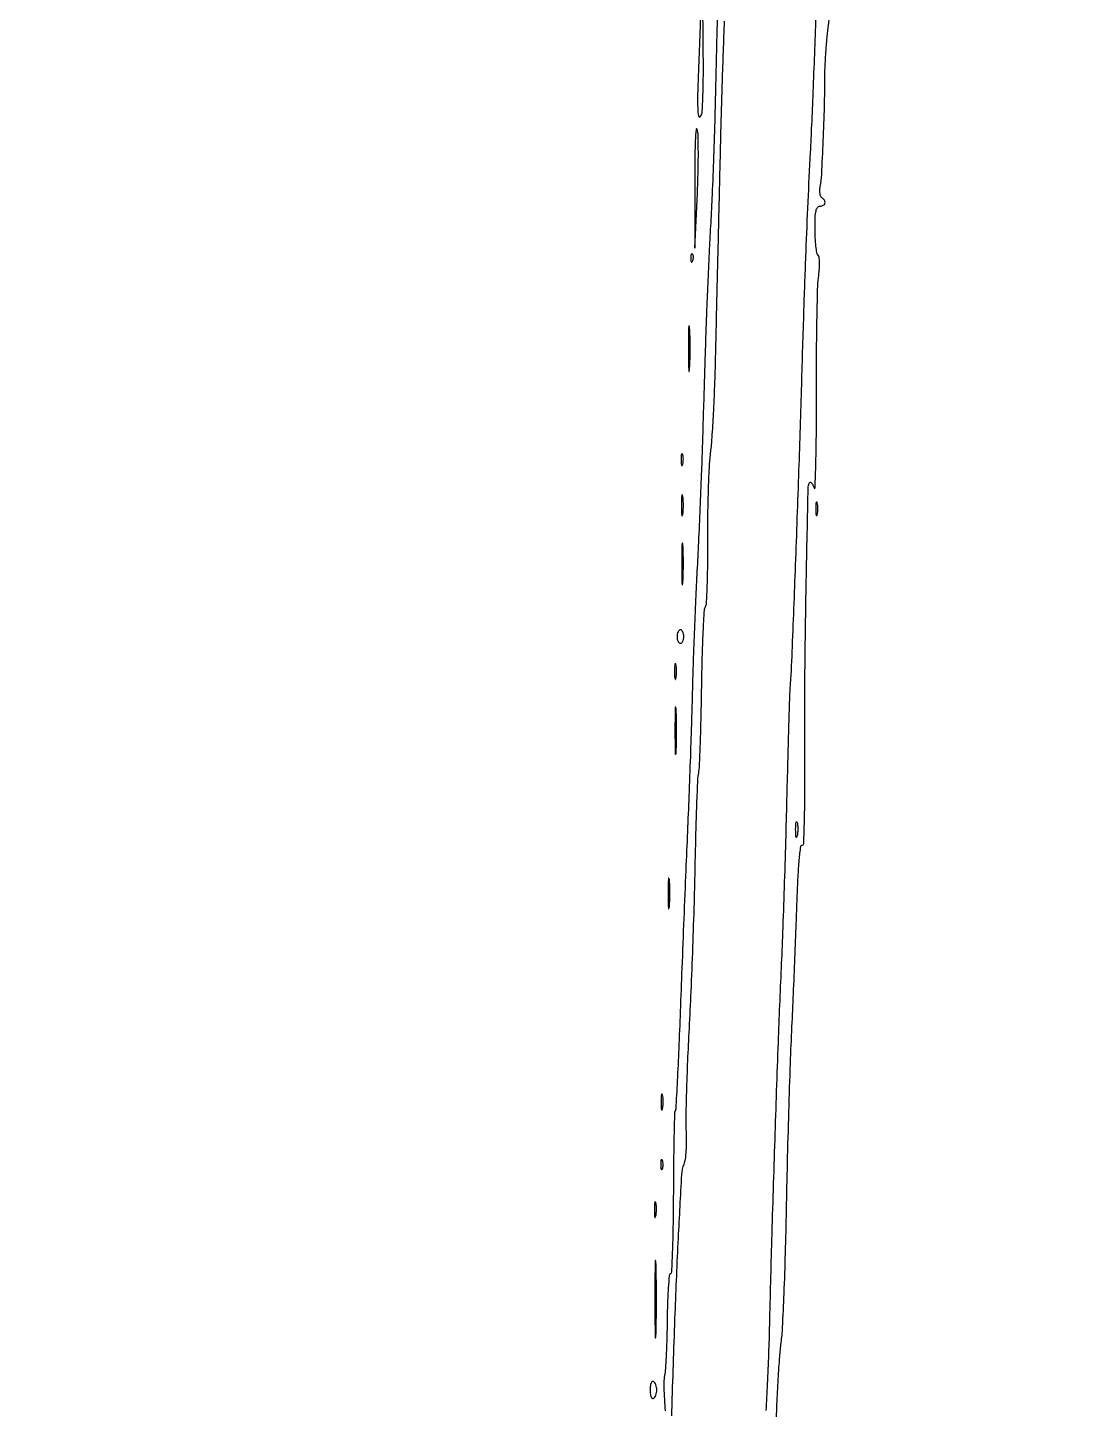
# Model space of a CAD drawing. Extents: x 0 to 2558, y 0 to 3412.
# Drawn here: x 0 to 310.5, y 1659.2 to 2070.1 of the extents above; entities that cross this region are included whole.
import ezdxf

# ---------------------------------------------------------------- set-up
doc = ezdxf.new("R2010")
doc.units = 0

msp = doc.modelspace()

# ---------------------------------------------------------------- linework, layer by layer
for points in [[(1286.775, 2242.902503, 0.000001), (1177.44536, 2242.627485, 0.134519)], [(1176.555032, 2242.380365, -0.000002), (1098.265318, 2241.934774, -0.000173)], [(191.402203, 1657.320964, 0.005653), (191.541786, 1660.72391, -0.001856), (192.442837, 1687.690013, -0.003185), (193.420701, 1710.164042, -0.001232), (194.407998, 1729.018348, -0.081808), (195.106593, 1732.171495, 0.061611), (195.494818, 1733.641409, 0.016265), (195.744323, 1736.064112, 0.016255), (195.849522, 1738.861277, 0.016046), (195.773615, 1741.671495, -0.018966), (195.688732, 1745.681285, -0.003011), (195.867911, 1753.544127, -0.003334), (196.196785, 1762.810718, -0.002912), (196.661928, 1772.5, 0.002819), (197.190137, 1783.460014, 0.00163), (197.708121, 1796.646875, 0.001629), (198.141622, 1809.881407, 0.002735), (198.408713, 1821, -0.001932), (198.624001, 1830.603946, -0.002704), (198.895964, 1839.184375, -0.001621), (199.187455, 1846.407441, -0.035743), (199.429231, 1848.5, 0.036008), (199.666636, 1850.564283, 0.001872), (199.925904, 1857.247642, 0.002959), (200.157584, 1865.203564, 0.002144), (200.325171, 1874.06644, -0.003216), (200.509214, 1882.808346, -0.004923), (200.792075, 1890.382464, -0.001857), (201.122708, 1896.874031, -0.125394), (201.451365, 1897.921307, 0.127666), (201.76833, 1898.947367, 0.002681), (201.98446, 1904.308266, 0.006051), (202.128492, 1910.616352, 0.004018), (202.14796, 1917.854867, -0.004826), (202.181066, 1925.543238, -0.004833), (202.362605, 1933.226117, -0.004731), (202.649243, 1939.926599, -0.019116), (203.018663, 1944, 0.015736), (203.424449, 1948.1615, 0.003475), (203.845657, 1955.31875, 0.00361), (204.215419, 1963.601558, 0.003469), (204.471276, 1972, 0.000015), (204.723652, 1982.742541, 0.000004), (205.110982, 1999.25625, 0.000004), (205.546596, 2017.842275, 0.000005), (205.971845, 2036, -0.002209), (206.472201, 2053.978411, -0.002182), (207.133123, 2072.026142, -0.002141)], [(234.574796, 2082.547525, 0.000301), (234.126726, 2070.5, -0.000577), (233.707497, 2059.392968, -0.000586), (233.264825, 2048.346875, -0.000569), (232.857671, 2038.742101, -0.00242), (232.579854, 2033, 0.001904), (231.852162, 2018.274418, 0.00185), (231.22913, 2003.401967, 0.001527), (230.624369, 1986.185322, 0.000725), (229.945095, 1964, -0.001182), (229.139482, 1938.452489, -0.000877), (228.132919, 1910.22238, -0.000648), (227.13429, 1884.424225, -0.006296), (226.559392, 1873.5, 0.008162), (226.400778, 1870.255271, 0.000664), (226.135187, 1861.74375, 0.000892), (225.849938, 1851.588599, 0.000686), (225.573503, 1840.5, -0.001385), (225.248983, 1828.174112, -0.000965), (224.817283, 1814.2625, -0.000973), (224.351412, 1800.917898, -0.002015), (223.92536, 1790.5, 0.002075), (223.023247, 1768.376574, 0.000941), (222.017089, 1739.409497, 0.000943), (221.094189, 1709.602158, 0.001572), (220.4433, 1684.5, -0.003181), (220.188006, 1675.742073, -0.002977), (219.816791, 1666.793167, -0.002964), (219.392931, 1658.854293, -0.010189)], [(205.144587, 2079.940625, 0.000864), (204.758767, 2065.983438, 0.001541), (204.49659, 2054.5, -0.0022), (204.234521, 2043.648253, -0.00165), (203.854004, 2031.703125, -0.001667), (203.421259, 2020.462405, -0.003825), (203.002343, 2012, 0.001876), (202.584269, 2004.172497, 0.001205), (202.155147, 1995.0875, 0.00121), (201.778035, 1986.192106, 0.002272), (201.523295, 1979, 0.000039), (201.300795, 1971.774325, 0.00002), (201.024461, 1962.765625, 0.00002), (200.741609, 1953.519953, 0.000031), (200.497075, 1945.5, -0.001908), (200.214087, 1937.237397, -0.001073), (199.810633, 1927.20625, -0.001071), (199.35987, 1917.080247, -0.001751), (198.929387, 1908.5, 0.002262), (198.511122, 1899.989535, 0.001442), (198.097968, 1890.0875, 0.001449), (197.748961, 1880.375099, 0.002696), (197.53132, 1872.5, -0.002199), (197.311955, 1864.266232, -0.000949), (196.950579, 1853.296875, -0.000939), (196.521891, 1841.623928, -0.001244), (196.085275, 1831, 0.000577), (195.599208, 1819.545318, 0.000296), (195.015249, 1805.191971, 0.000294), (194.431612, 1790.416712, 0.000445), (193.942303, 1777.547134, -0.001345), (193.498212, 1766.396034, -0.00216), (193.052787, 1756.888376, -0.00038), (192.616752, 1748.493693, -0.125889), (192.423775, 1747.876666, 0.133199), (192.242187, 1747.265331, 0.000596), (192.08731, 1740.444553, 0.002788), (191.963472, 1732.672801, 0.00175), (191.901153, 1723.583554, -0.003205), (191.81254, 1714.509381, -0.005173), (191.607686, 1706.786513, -0.001262), (191.343068, 1700.071688, -0.248778), (191.013222, 1699.508172, 0.236829), (190.684537, 1698.974629, 0.003947), (190.401706, 1695.408605, 0.009234), (190.178239, 1691.178926, 0.00589), (190.06724, 1686.25415, -0.003887), (189.971718, 1681.099169, -0.004404), (189.798127, 1676.156923, -0.004022), (189.579915, 1671.961168, -0.024197), (189.343733, 1669.790694, 0.047403), (189.089901, 1665.704401, 0.010673), (189.466605, 1658.740806, 0.005152)], [(222.420794, 1653, -0.003715), (222.697802, 1660.632813, -0.003704), (223.088444, 1668.26875, -0.003627), (223.527504, 1674.934231, -0.014538), (223.944081, 1679, 0.020321), (224.362045, 1683.603743, 0.002498), (224.815605, 1693.696875, 0.002951), (225.223911, 1705.697999, 0.002434), (225.52145, 1718.5, -0.00166), (225.822903, 1732.39744, -0.001241), (226.243935, 1747.709375, -0.001255), (226.712478, 1762.128948, -0.002868), (227.155466, 1773, 0.000851), (227.592917, 1782.76659, 0.000639), (228.042354, 1793.517188, 0.000646), (228.439274, 1803.634174, 0.001484), (228.705589, 1811.25, -0.005165), (228.974637, 1817.604238, -0.01036), (229.342778, 1822.61315, -0.004749), (229.758602, 1826.613192, -0.381468), (230.191825, 1827, 0.403626), (230.644651, 1827.436688, 0.001985), (230.86953, 1834.393832, 0.006199), (231.010018, 1843.204566, 0.002492), (230.992702, 1855.25, -0.003936), (231.026477, 1878.540147, -0.002536), (231.41497, 1905.528676, -0.000269), (231.975476, 1933.545154, -0.193579), (232.542923, 1934.876256, -0.387656), (232.756965, 1934.886057, -0.064903), (233.062012, 1934.556826, -0.043057), (233.402991, 1933.977002, -0.022715), (233.728517, 1933.207317, 0.822178), (234.035772, 1933.256946, 0.002305), (234.254859, 1940.603849, 0.004437), (234.406272, 1949.875926, 0.002386), (234.436961, 1961.312134, -0.002245), (234.465605, 1973.239029, -0.002969), (234.604963, 1984.101064, -0.002133), (234.814586, 1993.200214, -0.029108), (235.097407, 1996.5, 0.018894), (235.308948, 1998.489784, 0.024891), (235.342445, 2000.314081, 0.024053), (235.224639, 2001.792657, 0.160491), (234.910446, 2002.45, -0.149085), (234.552964, 2003.156988, -0.013806), (234.267444, 2005.118438, -0.016821), (234.066407, 2007.526212, -0.012416), (234, 2010.2, -0.008818), (234.061687, 2013.69762, -0.045492), (234.305147, 2015.616667, -0.105393), (234.766507, 2016.630329, -0.23775), (235.5, 2017, 0.125207), (236.467369, 2017.2461, 0.218621), (236.953314, 2017.895929, 0.200652), (236.796568, 2018.73621, 0.109626), (236.032755, 2019.479756, -0.169376), (235.694784, 2019.896283, -0.051179), (235.49525, 2020.698369, -0.044775), (235.442691, 2021.707071, -0.035867), (235.561212, 2022.788773, 0.032248), (235.990841, 2026.464247, 0.002494), (236.456168, 2036.37847, 0.003792), (236.811607, 2046.728818, 0.007142), (236.915775, 2055.089075, -0.011792), (236.983712, 2058.210795, -0.005652), (237.210682, 2062.213318, -0.0056), (237.541775, 2066.387736, -0.007959), (237.936591, 2070.089075, 0.009597), (239.041444, 2080.778602, 0.012484)]]:
    msp.add_lwpolyline(points, format="xyb")
for points in [[(200.231371, 2083.408994, -0.001909), (200.099188, 2078.467471, -0.000781), (199.883514, 2071.755829, -0.000773), (199.629456, 2064.547381, -0.000988), (199.372081, 2057.908994, 0.003261), (199.114059, 2050.368851, 0.015952), (199.132048, 2046.102694, 0.029683), (199.357093, 2043.752535, 0.601541), (199.890272, 2043.568191, 0.192528), (200.454556, 2044.766273, 0.006521), (200.70281, 2050.075215, 0.00875), (200.824468, 2057.590961, 0.002606), (200.749562, 2069.068191, 0.001258), (200.623933, 2077.880688, 0.004837), (200.47903, 2083.358923, 0.345132), (200.354369, 2083.506692, 0.468712)], [(198.241937, 2023.5), (198.311969, 2004.5), (199.045257, 2020.840654, 0.005208), (199.267507, 2027.293267, 0.006925), (199.327166, 2033.162423, 0.005061), (199.259482, 2038.063923, 0.067459), (198.975225, 2039.840654, 0.823579), (198.655666, 2039.808439, 0.011894), (198.419165, 2036.367901, 0.008567), (198.267413, 2030.893115, 0.003566)], [(197.078947, 2001.416667, 0.018894), (197.137993, 2000.670344, 0.168741), (197.279315, 2000.37858, 0.470617), (197.461564, 2000.395823, 0.054073), (197.683114, 2000.8125, 0.051402), (197.839148, 2001.359369, 0.05415), (197.876576, 2001.916927, 0.060344), (197.797407, 2002.402231, 0.126455), (197.604167, 2002.729167, 0.296942), (197.385309, 2002.77538, 0.208169), (197.200665, 2002.592839, 0.077125), (197.089945, 2002.112848, 0.028489)], [(196.381764, 1974.5, 0.002432), (196.403963, 1970.200814, 0.013217), (196.488894, 1967.872449, 0.86599), (196.610636, 1967.862628, 0.041857), (196.741414, 1968.789188, 0.008711), (196.85194, 1971.612159, 0.005503), (196.887231, 1974.908478, 0.005525), (196.850444, 1978.149843, 0.010124), (196.737819, 1980.789188, 0.088327), (196.608466, 1981.319858, 0.788092), (196.484872, 1981.297449, 0.011688), (196.402238, 1978.807799, 0.002526)], [(194.194949, 1941.5, 0.012823), (194.235556, 1940.431793, 0.080377), (194.356533, 1939.900903, 0.597527), (194.51666, 1939.883358, 0.087174), (194.692991, 1940.269032, 0.037336), (194.832894, 1941.036634, 0.029507), (194.872264, 1941.880008, 0.030339), (194.814405, 1942.671085, 0.06278), (194.655937, 1943.269032, 0.31318), (194.47713, 1943.386009, 0.333666), (194.315079, 1943.257153, 0.052471), (194.212705, 1942.580113, 0.014395)], [(194.299664, 1928, 0.006336), (194.324637, 1926.02938, 0.03126), (194.422038, 1924.923437, 0.664672), (194.564074, 1924.887591, 0.124239), (194.716254, 1925.25, 0.023547), (194.846019, 1926.502218, 0.014044), (194.888098, 1928, 0.014044), (194.846019, 1929.497782, 0.023547), (194.716254, 1930.75, 0.124239), (194.564074, 1931.112409, 0.664672), (194.422038, 1931.076563, 0.03126), (194.324637, 1929.97062, 0.006336)], [(234.232003, 1927, 0.011065), (234.259713, 1925.748017, 0.052887), (234.366341, 1925.042187, 0.542911), (234.521012, 1924.99086, 0.161593), (234.689326, 1925.25, 0.039571), (234.831531, 1926.047266, 0.024357), (234.877971, 1927, 0.024357), (234.831531, 1927.952734, 0.039571), (234.689326, 1928.75, 0.161593), (234.521012, 1929.00914, 0.542911), (234.366341, 1928.957813, 0.052887), (234.259713, 1928.251983, 0.011065)], [(194.374067, 1910.5, 0.002694), (194.396772, 1906.559407, 0.014736), (194.483275, 1904.431038, 0.85479), (194.607002, 1904.42035, 0.045022), (194.740078, 1905.286513, 0.009604), (194.852369, 1907.881008, 0.006105), (194.88816, 1910.904699, 0.006131), (194.850643, 1913.873938, 0.011299), (194.735976, 1916.286513, 0.099936), (194.604415, 1916.763171, 0.764402), (194.478685, 1916.737288, 0.012902), (194.394767, 1914.449157, 0.002807)], [(193, 1889, 0.048028), (193.073693, 1888.234582, 0.068025), (193.29375, 1887.5875, 0.088204), (193.618118, 1887.151477, 0.191087), (194, 1887, 0.191087), (194.381882, 1887.151477, 0.088204), (194.70625, 1887.5875, 0.068025), (194.926307, 1888.234582, 0.048028), (195, 1889, 0.048028), (194.926307, 1889.765418, 0.068025), (194.70625, 1890.4125, 0.088204), (194.381882, 1890.848523, 0.191087), (194, 1891, 0.191087), (193.618118, 1890.848523, 0.088204), (193.29375, 1890.4125, 0.068025), (193.073693, 1889.765418, 0.048028)], [(192.252183, 1878.5, 0.008901), (192.284834, 1877.071102, 0.053901), (192.394187, 1876.339362, 0.67161), (192.54341, 1876.319562, 0.082665), (192.707261, 1876.761659, 0.028254), (192.840609, 1877.754739, 0.020511), (192.880728, 1878.869594, 0.020826), (192.830983, 1879.934218, 0.041951), (192.68708, 1880.761659, 0.285845), (192.523779, 1880.916221, 0.417468), (192.37161, 1880.814362, 0.038992), (192.273069, 1879.938425, 0.009782)], [(192.385359, 1861, 0.002363), (192.406539, 1856.518024, 0.011824), (192.489652, 1854.007812, 0.84375), (192.611349, 1853.994083, 0.05623), (192.740397, 1854.75, 0.008933), (192.851076, 1857.595295, 0.005253), (192.88685, 1861, 0.005253), (192.851076, 1864.404705, 0.008933), (192.740397, 1867.25, 0.05623), (192.611349, 1868.005917, 0.84375), (192.489652, 1867.992188, 0.011824), (192.406539, 1865.481976, 0.002363)], [(228.707261, 1829.761659, -0.082665), (228.54341, 1829.319562, -0.67161), (228.394187, 1829.339362, -0.053901), (228.284834, 1830.071102, -0.008901), (228.252183, 1831.5, -0.009782), (228.273069, 1832.938425, -0.038992), (228.37161, 1833.814362, -0.417468), (228.523779, 1833.916221, -0.285845), (228.68708, 1833.761659, -0.041951), (228.830983, 1832.934218, -0.020826), (228.880728, 1831.869594, -0.020511), (228.840609, 1830.754739, -0.028254)], [(190.34281, 1812.5, 0.003921), (190.36764, 1809.635274, 0.022011), (190.460299, 1808.106202, 0.807686), (190.59156, 1808.092045, 0.057523), (190.733497, 1808.776433, 0.013671), (190.852417, 1810.684837, 0.00893), (190.889991, 1812.890462, 0.008983), (190.849527, 1815.043501, 0.016947), (190.726893, 1816.776433, 0.153636), (190.586732, 1817.099419, 0.661512), (190.45291, 1817.056202, 0.018464), (190.364217, 1815.373175, 0.004138)], [(188.252183, 1750.5, 0.008901), (188.284834, 1749.071102, 0.053901), (188.394187, 1748.339362, 0.67161), (188.54341, 1748.319562, 0.082665), (188.707261, 1748.761659, 0.028254), (188.840609, 1749.754739, 0.020511), (188.880728, 1750.869594, 0.020826), (188.830983, 1751.934218, 0.041951), (188.68708, 1752.761659, 0.285845), (188.523779, 1752.916221, 0.417468), (188.37161, 1752.814362, 0.038992), (188.273069, 1751.938425, 0.009782)], [(188.157895, 1732, 0.017491), (188.189089, 1731.10856, 0.078554), (188.306058, 1730.601562, 0.447206), (188.474999, 1730.540618, 0.174857), (188.662281, 1730.75, 0.057986), (188.818615, 1731.320008, 0.037979), (188.87034, 1732, 0.037979), (188.818615, 1732.679992, 0.057986), (188.662281, 1733.25, 0.174857), (188.474999, 1733.459382, 0.447206), (188.306058, 1733.398438, 0.078554), (188.189089, 1732.89144, 0.017491)], [(186.252183, 1718.5, 0.008901), (186.284834, 1717.071102, 0.053901), (186.394187, 1716.339362, 0.67161), (186.54341, 1716.319562, 0.082665), (186.707261, 1716.761659, 0.028254), (186.840609, 1717.754739, 0.020511), (186.880728, 1718.869594, 0.020826), (186.830983, 1719.934218, 0.041951), (186.68708, 1720.761659, 0.285845), (186.523779, 1720.916221, 0.417468), (186.37161, 1720.814362, 0.038992), (186.273069, 1719.938425, 0.009782)], [(186.421795, 1692, 0.001314), (186.441117, 1684.648942, 0.006588), (186.516995, 1680.532812, 0.908465), (186.628164, 1680.525661, 0.032133), (186.745881, 1681.75, 0.004979), (186.84692, 1686.41616, 0.002923), (186.879566, 1692, 0.002923), (186.84692, 1697.58384, 0.004979), (186.745881, 1702.25, 0.032133), (186.628164, 1703.474339, 0.908465), (186.516995, 1703.467188, 0.006588), (186.441117, 1699.351058, 0.001314)], [(185, 1665, 0.027283), (185.066129, 1663.789018, 0.067954), (185.280626, 1662.930402, 0.143113), (185.607504, 1662.513374, 0.302575), (186, 1662.5, 0.108893), (186.383456, 1662.872201, 0.050757), (186.70625, 1663.489314, 0.046925), (186.925899, 1664.234268, 0.048273), (187, 1665, 0.048273), (186.925899, 1665.765732, 0.046925), (186.70625, 1666.510686, 0.050757), (186.383456, 1667.127799, 0.108893), (186, 1667.5, 0.302575), (185.607504, 1667.486626, 0.143113), (185.280626, 1667.069598, 0.067954), (185.066129, 1666.210982, 0.027283)]]:
    msp.add_lwpolyline(points, format="xyb", close=True)

doc.saveas('drawing.dxf')
